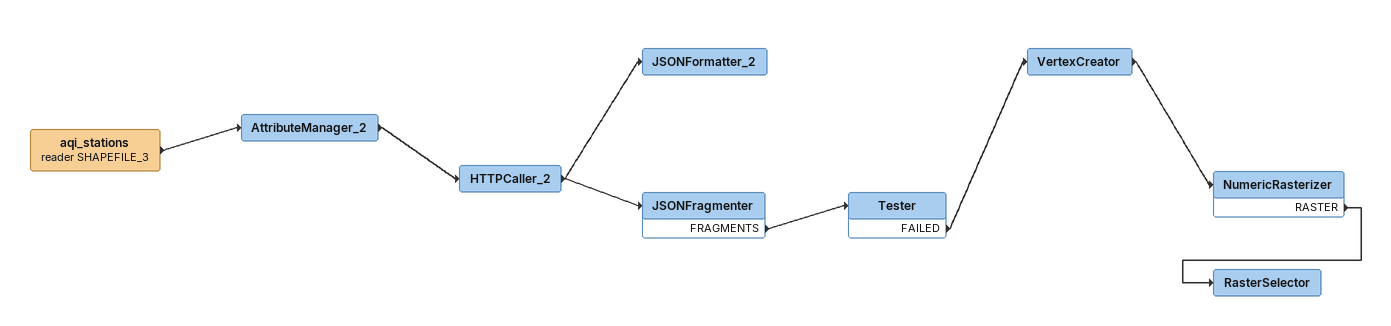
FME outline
aqi_stations (reader SHAPEFILE_3)
    -> AttributeManager_2
AttributeManager_2
    -> HTTPCaller_2
HTTPCaller_2
    -> JSONFormatter_2
    -> JSONFragmenter
JSONFormatter_2
JSONFragmenter
    FRAGMENTS -> Tester
Tester
    FAILED -> VertexCreator
VertexCreator
    -> NumericRasterizer
NumericRasterizer
    RASTER -> RasterSelector
RasterSelector
